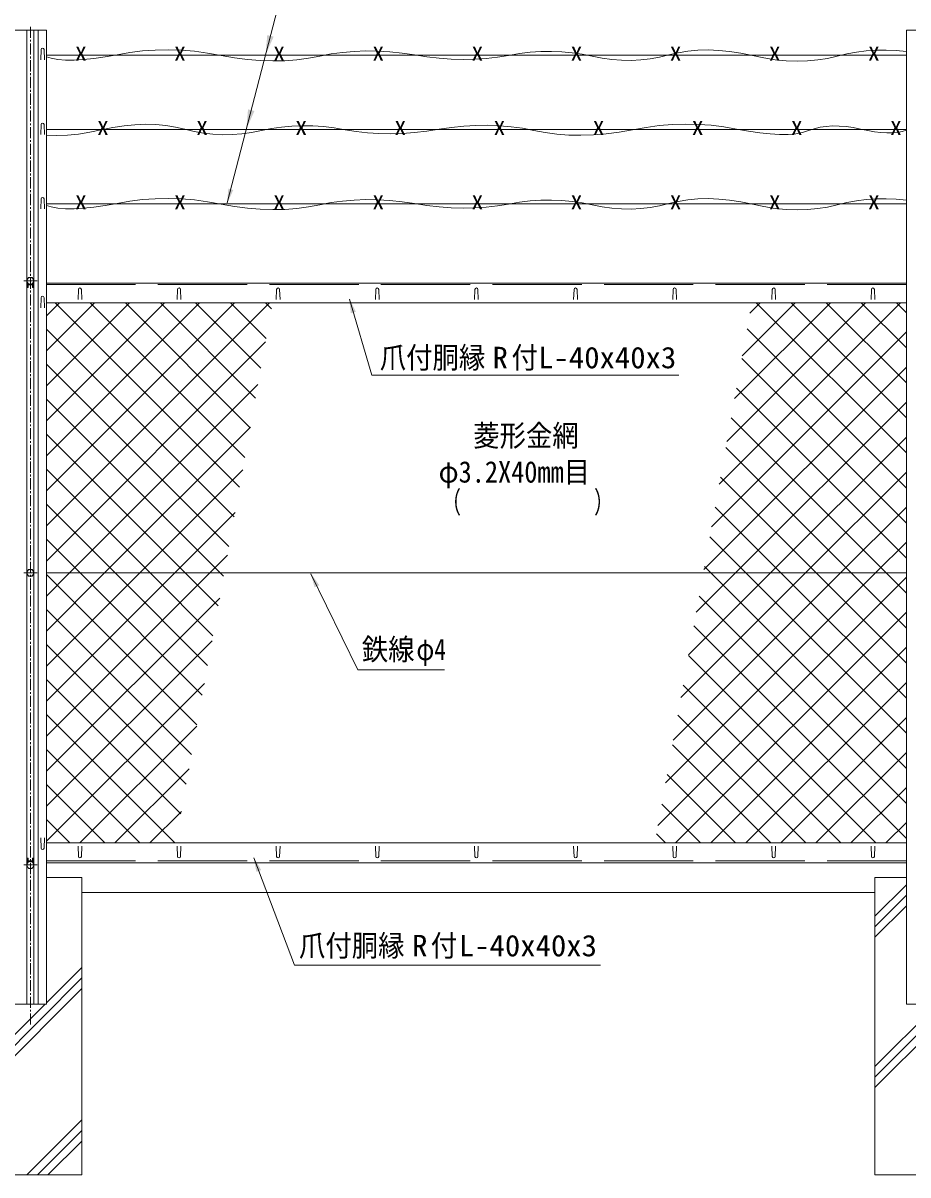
# Model space of a CAD drawing. Units: millimetres, scale not verified. Extents: x -4455 to 4455, y -3150 to 3150.
# Drawn here: x -3322 to -1537, y -663 to 1661 of the extents above; entities that cross this region are included whole.
import ezdxf
from ezdxf.enums import TextEntityAlignment as Align

# ---------------------------------------------------------------- set-up
doc = ezdxf.new("R2010")
doc.units = ezdxf.units.MM
doc.header["$LTSCALE"] = 30
for name, pattern in [('DASHED', [7.5, 6, -1.5]), ('USER1', [2, 1.25, -0.25, 0.25, -0.25]), ('USER4', [1.125, 0.75, -0.125, 0.125, -0.125])]:
    doc.linetypes.add(name, pattern=pattern)
for name, color, linetype, lineweight in [('0-2_1部材', 3, 'Continuous', 18), ('0-3_2網', 4, 'Continuous', 18), ('0-5_6文字', 3, 'Continuous', 9), ('0-7_8部品', 7, 'Continuous', 9), ('0-8_GL', 7, 'Continuous', 9), ('0-9_4基礎', 4, 'Continuous', 18), ('0-A_中心線', 1, 'USER1', 18)]:
    doc.layers.add(name, color=color, linetype=linetype, lineweight=lineweight)
doc.styles.add('ＭＳ ゴシック', font='')
doc.styles.get('ＭＳ ゴシック').set_extended_font_data('MS Gothic')

msp = doc.modelspace()

# ---------------------------------------------------------------- linework, layer by layer
at = {"layer": '0-2_1部材', "color": 7, "lineweight": 9}
for p, q in [((-3339.96, 1646.57), (-3274.96, 1646.57)), ((-3274.96, 1646.57), (-3274.96, -318.43)), ((-1539.96, 1646.57), (-1539.96, -318.43)), ((-1539.96, 1646.57), (-1474.96, 1646.57)), ((-3274.96, 1136.57), (-1539.96, 1136.57)), ((-3274.96, 1096.57), (-1539.96, 1096.57)), ((-3274.96, 551.57), (-1539.96, 551.57)), ((-3274.96, 6.57), (-1539.96, 6.57)), ((-3274.96, -33.43), (-1539.96, -33.43)), ((-3339.96, -318.43), (-3274.96, -318.43)), ((-1539.96, -318.43), (-1474.96, -318.43))]:
    msp.add_line(p, q, dxfattribs=at)
at = {"layer": '0-2_1部材'}
for p, q in [((-3314.46, 1646.57), (-3314.46, -318.43)), ((-3300.46, 1646.57), (-3300.46, -318.43)), ((-3291.46, 1646.57), (-3291.46, -318.43)), ((-3286.48, 1587.01), (-3285.73, 1607.51)), ((-3278.98, 1587.01), (-3279.73, 1607.51)), ((-3286.48, 1435.95), (-3285.73, 1456.45)), ((-3278.98, 1435.95), (-3279.73, 1456.45)), ((-3286.48, 1285.95), (-3285.73, 1306.45)), ((-3278.98, 1285.95), (-3279.73, 1306.45)), ((-3211.21, 1103.07), (-3210.46, 1123.57)), ((-3203.71, 1103.07), (-3204.46, 1123.57)), ((-3011.21, 1103.07), (-3010.46, 1123.57)), ((-3003.71, 1103.07), (-3004.46, 1123.57)), ((-2811.21, 1103.07), (-2810.46, 1123.57)), ((-2803.71, 1103.07), (-2804.46, 1123.57)), ((-2611.21, 1103.07), (-2610.46, 1123.57)), ((-2603.71, 1103.07), (-2604.46, 1123.57)), ((-2411.21, 1103.07), (-2410.46, 1123.57)), ((-2403.71, 1103.07), (-2404.46, 1123.57)), ((-2211.21, 1103.07), (-2210.46, 1123.57)), ((-2203.71, 1103.07), (-2204.46, 1123.57)), ((-2011.21, 1103.07), (-2010.46, 1123.57)), ((-2003.71, 1103.07), (-2004.46, 1123.57)), ((-1811.21, 1103.07), (-1810.46, 1123.57)), ((-1803.71, 1103.07), (-1804.46, 1123.57)), ((-1611.21, 1103.07), (-1610.46, 1123.57)), ((-1603.71, 1103.07), (-1604.46, 1123.57)), ((-3211.21, 0.07), (-3210.46, -20.43)), ((-3203.71, 0.07), (-3204.46, -20.43)), ((-3011.21, 0.07), (-3010.46, -20.43)), ((-3003.71, 0.07), (-3004.46, -20.43)), ((-2811.21, 0.07), (-2810.46, -20.43)), ((-2803.71, 0.07), (-2804.46, -20.43)), ((-2611.21, 0.07), (-2610.46, -20.43)), ((-2603.71, 0.07), (-2604.46, -20.43)), ((-2411.21, 0.07), (-2410.46, -20.43)), ((-2403.71, 0.07), (-2404.46, -20.43)), ((-2211.21, 0.07), (-2210.46, -20.43)), ((-2203.71, 0.07), (-2204.46, -20.43)), ((-2011.21, 0.07), (-2010.46, -20.43)), ((-2003.71, 0.07), (-2004.46, -20.43)), ((-1811.21, 0.07), (-1810.46, -20.43)), ((-1803.71, 0.07), (-1804.46, -20.43)), ((-1611.21, 0.07), (-1610.46, -20.43)), ((-1603.71, 0.07), (-1604.46, -20.43))]:
    msp.add_line(p, q, dxfattribs=at)
at = {"layer": '0-2_1部材', "color": 1}
for p, q in [((-1560.5, 1605.73), (-1539.96, 1603.78)), ((-3274.96, 1596.57), (-1539.96, 1596.57)), ((-3274.96, 1446.57), (-1539.96, 1446.57)), ((-1560.5, 1305.73), (-1539.96, 1303.78)), ((-3274.96, 1296.57), (-1539.96, 1296.57))]:
    msp.add_line(p, q, dxfattribs=at)
at = {"layer": '0-2_1部材', "color": 1, "linetype": 'DASHED'}
for p, q in [((-3274.96, 1133.57), (-1539.96, 1133.57)), ((-3274.96, -29.43), (-1539.96, -29.43))]:
    msp.add_line(p, q, dxfattribs=at)
at = {"layer": '0-2_1部材', "color": 1}
for points in [[(-3274.96, 1593.29), (-3265.72, 1590.45), (-3251.92, 1587.93), (-3236.37, 1586.57), (-3219.06, 1586.38), (-3199.99, 1587.35), (-3179.17, 1589.49), (-3156.6, 1592.8), (-3132.26, 1597.28), (-3106.93, 1601.68), (-3081.35, 1604.78), (-3055.51, 1606.58), (-3029.43, 1607.06), (-3003.1, 1606.24), (-2976.52, 1604.12), (-2949.69, 1600.68), (-2922.62, 1595.94), (-2895.7, 1591.2), (-2869.36, 1587.75), (-2843.6, 1585.61), (-2818.41, 1584.76), (-2793.79, 1585.21), (-2769.75, 1586.95), (-2746.29, 1590), (-2723.4, 1594.34), (-2700.63, 1598.75), (-2677.54, 1601.99), (-2654.13, 1604.05), (-2630.39, 1604.93), (-2606.33, 1604.64), (-2581.94, 1603.18), (-2557.22, 1600.55), (-2532.18, 1596.74), (-2507.17, 1592.88), (-2482.53, 1590.1), (-2458.26, 1588.39), (-2434.37, 1587.75), (-2410.86, 1588.19), (-2387.72, 1589.7), (-2364.95, 1592.29)], [(-2364.95, 1592.29), (-2342.56, 1595.94), (-2320.5, 1599.59), (-2298.71, 1602.13), (-2277.2, 1603.58), (-2255.96, 1603.93), (-2234.99, 1603.18), (-2214.3, 1601.34), (-2193.89, 1598.39), (-2173.75, 1594.34), (-2153.84, 1590.36), (-2134.1, 1587.6), (-2114.53, 1586.07), (-2095.14, 1585.76), (-2075.93, 1586.67), (-2056.89, 1588.8), (-2038.03, 1592.16), (-2019.34, 1596.74), (-2000.42, 1601.27), (-1980.88, 1604.46), (-1960.72, 1606.31), (-1939.93, 1606.83), (-1918.52, 1606.01), (-1896.48, 1603.86), (-1873.81, 1600.37), (-1850.52, 1595.54), (-1827.2, 1590.72), (-1804.42, 1587.23), (-1782.19, 1585.08), (-1760.51, 1584.26), (-1739.39, 1584.78), (-1718.81, 1586.63), (-1698.78, 1589.82), (-1679.31, 1594.34), (-1660.01, 1598.99), (-1640.5, 1602.53), (-1620.8, 1604.98), (-1600.9, 1606.33), (-1580.8, 1606.58), (-1560.5, 1605.73)], [(-3118.45, 1453.86), (-3141.12, 1450.37), (-3164.41, 1445.54), (-3187.73, 1440.72), (-3210.51, 1437.23), (-3232.74, 1435.08), (-3254.41, 1434.26), (-3274.96, 1434.76)], [(-2268.64, 1440), (-2291.53, 1444.34), (-2314.29, 1448.75), (-2337.38, 1451.99), (-2360.8, 1454.05), (-2384.54, 1454.93), (-2408.6, 1454.64), (-2432.99, 1453.18), (-2457.71, 1450.55), (-2482.75, 1446.74), (-2507.76, 1442.88), (-2532.4, 1440.1), (-2556.67, 1438.39), (-2580.55, 1437.75), (-2604.07, 1438.19), (-2627.21, 1439.7), (-2649.97, 1442.29), (-2672.36, 1445.94), (-2694.43, 1449.59), (-2716.22, 1452.13), (-2737.73, 1453.58), (-2758.97, 1453.93), (-2779.93, 1453.18), (-2800.62, 1451.34), (-2821.04, 1448.39), (-2841.18, 1444.34), (-2861.09, 1440.36), (-2880.83, 1437.6), (-2900.39, 1436.07), (-2919.78, 1435.76), (-2939, 1436.67), (-2958.04, 1438.8), (-2976.9, 1442.16), (-2995.59, 1446.74), (-3014.5, 1451.27), (-3034.04, 1454.46), (-3054.21, 1456.31), (-3075, 1456.83), (-3096.41, 1456.01), (-3118.45, 1453.86)], [(-1539.96, 1444.82), (-1548.73, 1442.26), (-1558.12, 1440.56), (-1568.38, 1439.66), (-1579.5, 1439.56), (-1591.47, 1440.27), (-1604.31, 1441.78), (-1618.01, 1444.09), (-1632.56, 1447.2), (-1647.31, 1450.23), (-1661.58, 1452.28), (-1675.37, 1453.36), (-1688.69, 1453.46), (-1701.52, 1452.59), (-1713.88, 1450.75), (-1725.76, 1447.93), (-1737.17, 1444.15), (-1749.21, 1440.45), (-1763.01, 1437.93), (-1778.56, 1436.57), (-1795.87, 1436.38), (-1814.93, 1437.35), (-1835.75, 1439.49), (-1858.33, 1442.8), (-1882.66, 1447.28), (-1908, 1451.68), (-1933.58, 1454.78), (-1959.41, 1456.58), (-1985.5, 1457.06), (-2011.83, 1456.24), (-2038.41, 1454.12), (-2065.23, 1450.68), (-2092.31, 1445.94), (-2119.23, 1441.2), (-2145.57, 1437.75), (-2171.33, 1435.61), (-2196.52, 1434.76), (-2221.14, 1435.21), (-2245.18, 1436.95), (-2268.64, 1440)], [(-3274.96, 1293.29), (-3265.72, 1290.45), (-3251.92, 1287.93), (-3236.37, 1286.57), (-3219.06, 1286.38), (-3199.99, 1287.35), (-3179.17, 1289.49), (-3156.6, 1292.8), (-3132.26, 1297.28), (-3106.93, 1301.68), (-3081.35, 1304.78), (-3055.51, 1306.58), (-3029.43, 1307.06), (-3003.1, 1306.24), (-2976.52, 1304.12), (-2949.69, 1300.68), (-2922.62, 1295.94), (-2895.7, 1291.2), (-2869.36, 1287.75), (-2843.6, 1285.61), (-2818.41, 1284.76), (-2793.79, 1285.21), (-2769.75, 1286.95), (-2746.29, 1290), (-2723.4, 1294.34), (-2700.63, 1298.75), (-2677.54, 1301.99), (-2654.13, 1304.05), (-2630.39, 1304.93), (-2606.33, 1304.64), (-2581.94, 1303.18), (-2557.22, 1300.55), (-2532.18, 1296.74), (-2507.17, 1292.88), (-2482.53, 1290.1), (-2458.26, 1288.39), (-2434.37, 1287.75), (-2410.86, 1288.19), (-2387.72, 1289.7), (-2364.95, 1292.29)], [(-2364.95, 1292.29), (-2342.56, 1295.94), (-2320.5, 1299.59), (-2298.71, 1302.13), (-2277.2, 1303.58), (-2255.96, 1303.93), (-2234.99, 1303.18), (-2214.3, 1301.34), (-2193.89, 1298.39), (-2173.75, 1294.34), (-2153.84, 1290.36), (-2134.1, 1287.6), (-2114.53, 1286.07), (-2095.14, 1285.76), (-2075.93, 1286.67), (-2056.89, 1288.8), (-2038.03, 1292.16), (-2019.34, 1296.74), (-2000.42, 1301.27), (-1980.88, 1304.46), (-1960.72, 1306.31), (-1939.93, 1306.83), (-1918.52, 1306.01), (-1896.48, 1303.86), (-1873.81, 1300.37), (-1850.52, 1295.54), (-1827.2, 1290.72), (-1804.42, 1287.23), (-1782.19, 1285.08), (-1760.51, 1284.26), (-1739.39, 1284.78), (-1718.81, 1286.63), (-1698.78, 1289.82), (-1679.31, 1294.34), (-1660.01, 1298.99), (-1640.5, 1302.53), (-1620.8, 1304.98), (-1600.9, 1306.33), (-1580.8, 1306.58), (-1560.5, 1305.73)]]:
    msp.add_lwpolyline(points, dxfattribs=at)
at = {"layer": '0-2_1部材'}
for centre, start, end in [((-3282.73, 1607.51), 0, 180), ((-3282.73, 1456.45), 0, 180), ((-3282.73, 1306.45), 0, 180), ((-3207.46, 1123.57), 0, 180), ((-3007.46, 1123.57), 0, 180), ((-2807.46, 1123.57), 0, 180), ((-2607.46, 1123.57), 0, 180), ((-2407.46, 1123.57), 0, 180), ((-2207.46, 1123.57), 0, 180), ((-2007.46, 1123.57), 0, 180), ((-1807.46, 1123.57), 0, 180), ((-1607.46, 1123.57), 0, 180), ((-3207.46, -20.43), 180, 0), ((-3007.46, -20.43), 180, 0), ((-2807.46, -20.43), 180, 0), ((-2607.46, -20.43), 180, 0), ((-2407.46, -20.43), 180, 0), ((-2207.46, -20.43), 180, 0), ((-2007.46, -20.43), 180, 0), ((-1807.46, -20.43), 180, 0), ((-1607.46, -20.43), 180, 0)]:
    msp.add_arc(centre, 3, start, end, dxfattribs=at)
at = {"layer": '0-3_2網'}
for p, q in [((-3274.96, 1070.53), (-3248.93, 1096.57)), ((-3274.96, 999.82), (-3178.22, 1096.57)), ((-3274.96, 929.11), (-3107.51, 1096.57)), ((-3274.96, 858.4), (-3036.8, 1096.57)), ((-3274.96, 787.69), (-2966.09, 1096.57)), ((-3274.96, 716.98), (-2895.38, 1096.57)), ((-3274.96, 646.27), (-2824.66, 1096.57)), ((-2885.25, 724.61), (-3257.21, 1096.57)), ((-2874.5, 784.57), (-3186.5, 1096.57)), ((-2863.75, 844.53), (-3115.79, 1096.57)), ((-2853, 904.49), (-3045.08, 1096.57)), ((-2842.25, 964.45), (-2974.37, 1096.57)), ((-2831.5, 1024.41), (-2903.66, 1096.57)), ((-2820.74, 1084.36), (-2832.95, 1096.57)), ((-1917.57, 730.87), (-1551.87, 1096.57)), ((-1902.12, 817.03), (-1622.58, 1096.57)), ((-1886.67, 903.19), (-1693.29, 1096.57)), ((-1871.22, 989.35), (-1764, 1096.57)), ((-1855.77, 1075.51), (-1834.72, 1096.57)), ((-1539.96, 793.53), (-1843, 1096.57)), ((-1539.96, 864.24), (-1772.29, 1096.57)), ((-1539.96, 934.95), (-1701.58, 1096.57)), ((-1539.96, 1005.67), (-1630.87, 1096.57)), ((-1539.96, 1076.38), (-1560.16, 1096.57)), ((-2896.01, 664.65), (-3274.96, 1043.61)), ((-1933.02, 644.71), (-1539.96, 1037.77)), ((-1539.96, 722.82), (-1861.38, 1044.24)), ((-3274.96, 575.56), (-2832.67, 1017.85)), ((-1539.96, 652.11), (-1872.13, 984.28)), ((-2906.76, 604.69), (-3274.96, 972.9)), ((-1948.47, 558.55), (-1539.96, 967.06)), ((-3228.24, 551.57), (-2848.12, 931.69)), ((-1539.96, 581.4), (-1882.88, 924.32)), ((-2924.34, 551.57), (-3274.96, 902.19)), ((-1884.74, 551.57), (-1539.96, 896.34)), ((-3157.53, 551.57), (-2863.57, 845.53)), ((-2995.05, 551.57), (-3274.96, 831.48)), ((-1814.03, 551.57), (-1539.96, 825.63)), ((-1651.55, 551.57), (-1904.38, 804.4)), ((-3065.76, 551.57), (-3274.96, 760.77)), ((-3086.82, 551.57), (-2879.02, 759.37)), ((-1722.26, 551.57), (-1915.14, 744.44)), ((-1743.32, 551.57), (-1539.96, 754.92)), ((-3136.48, 551.57), (-3274.96, 690.06)), ((-1792.97, 551.57), (-1925.89, 684.48)), ((-1672.61, 551.57), (-1539.96, 684.21)), ((-3016.11, 551.57), (-2894.47, 673.21)), ((-3207.19, 551.57), (-3274.96, 619.35)), ((-1863.68, 551.57), (-1936.64, 624.52)), ((-2945.4, 551.57), (-2909.92, 587.05)), ((-1934.39, 551.57), (-1947.39, 564.57)), ((-3274.96, 504.85), (-3228.24, 551.57)), ((-3274.96, 434.14), (-3157.53, 551.57)), ((-3274.96, 363.43), (-3086.82, 551.57)), ((-3274.96, 292.72), (-3016.11, 551.57)), ((-3274.96, 222), (-2945.4, 551.57)), ((-2971.27, 244.94), (-3274.96, 548.63)), ((-2960.52, 304.9), (-3207.19, 551.57)), ((-2949.76, 364.86), (-3136.48, 551.57)), ((-2939.01, 424.82), (-3065.76, 551.57)), ((-2928.26, 484.78), (-2995.05, 551.57)), ((-2917.51, 544.73), (-2924.34, 551.57)), ((-2041.17, 41.58), (-1539.96, 542.79)), ((-2010.27, 213.9), (-1672.61, 551.57)), ((-1994.82, 300.07), (-1743.32, 551.57)), ((-1979.37, 386.23), (-1814.03, 551.57)), ((-1963.92, 472.39), (-1884.74, 551.57)), ((-1539.96, 157.14), (-1934.39, 551.57)), ((-1539.96, 227.85), (-1863.68, 551.57)), ((-1539.96, 298.56), (-1792.97, 551.57)), ((-1539.96, 369.27), (-1722.26, 551.57)), ((-1539.96, 439.98), (-1651.55, 551.57)), ((-3274.96, 151.29), (-2925.37, 500.88)), ((-1539.96, 86.43), (-1958.14, 504.61)), ((-2982.02, 184.98), (-3274.96, 477.92)), ((-2005.48, 6.57), (-1539.96, 472.08)), ((-1539.96, 15.72), (-1968.89, 444.65)), ((-3274.96, 80.58), (-2940.82, 414.72)), ((-2992.77, 125.02), (-3274.96, 407.21)), ((-1934.77, 6.57), (-1539.96, 401.37)), ((-1601.53, 6.57), (-1979.65, 384.69)), ((-3003.52, 65.06), (-3274.96, 336.5)), ((-3274.96, 9.87), (-2956.27, 328.56)), ((-1864.05, 6.57), (-1539.96, 330.66)), ((-1672.24, 6.57), (-1990.4, 324.73)), ((-3015.74, 6.57), (-3274.96, 265.79)), ((-1742.95, 6.57), (-2001.15, 264.77)), ((-1793.34, 6.57), (-1539.96, 259.95)), ((-3207.56, 6.57), (-2971.72, 242.4)), ((-3086.45, 6.57), (-3274.96, 195.08)), ((-1813.66, 6.57), (-2011.9, 204.81)), ((-1722.63, 6.57), (-1539.96, 189.24)), ((-3136.85, 6.57), (-2987.17, 156.24)), ((-1884.37, 6.57), (-2022.65, 144.85)), ((-3157.16, 6.57), (-3274.96, 124.37)), ((-1651.92, 6.57), (-1539.96, 118.53)), ((-3066.14, 6.57), (-3002.62, 70.08)), ((-1955.08, 6.57), (-2033.41, 84.89)), ((-3227.87, 6.57), (-3274.96, 53.66)), ((-1581.21, 6.57), (-1539.96, 47.82)), ((-2025.79, 6.57), (-2044.16, 24.93))]:
    msp.add_line(p, q, dxfattribs=at)
for points in [[(-1539.96, 510.69), (-1580.84, 551.57), (-1893.63, 864.36)], [(-2025.72, 127.74), (-1601.9, 551.57), (-1539.96, 613.5)]]:
    msp.add_lwpolyline(points, dxfattribs=at)
at = {"layer": '0-5_6文字', "color": 7}
for points in [[(-2061.01, 1708.5), (-2804.07, 1708.5), (-2910.02, 1298.5)], [(-1998.95, 950.54), (-2618.32, 950.54), (-2663.67, 1103.79)], [(-2157.37, -239.77), (-2774.66, -239.77), (-2856.43, -23.74)]]:
    msp.add_lwpolyline(points, dxfattribs=at)
at = {"layer": '0-5_6文字', "color": 1, "lineweight": 18}
msp.add_lwpolyline([(-2472.12, 355.82), (-2646.96, 355.82), (-2741.43, 549.77)], dxfattribs=at)
at = {"layer": '0-5_6文字', "color": 1}
for points in [[(-2816.53, 1633.63), (-2829.44, 1636.96), (-2832.99, 1596.57)], [(-2855.29, 1483.63), (-2868.2, 1486.96), (-2871.75, 1446.57)], [(-2742.3, 551.57), (-2724.48, 526.88), (-2733.85, 522.32)]]:
    msp.add_solid(points, dxfattribs=at)
at = {"layer": '0-5_6文字', "color": 7}
for points in [[(-2910.52, 1296.57), (-2908.05, 1326.92), (-2897.97, 1324.31)], [(-2664.24, 1105.7), (-2650.73, 1078.42), (-2660.72, 1075.46)], [(-2857.13, -21.87), (-2841.64, -48.08), (-2851.39, -51.77)]]:
    msp.add_solid(points, dxfattribs=at)
at = {"layer": '0-7_8部品', "color": 1, "linetype": 'USER1', "lineweight": 18}
for p, q in [((-3320.9, 1141.02), (-3294.01, 1141.02)), ((-3320.9, 551.57), (-3294.01, 551.57)), ((-3320.9, -37.88), (-3294.01, -37.88))]:
    msp.add_line(p, q, dxfattribs=at)
at = {"layer": '0-7_8部品'}
for p, q in [((-3313.71, 1138.26), (-3313.71, 1127.34)), ((-3312.89, 1136.84), (-3313.71, 1136.84)), ((-3311.71, 1132.34), (-3313.71, 1132.34)), ((-3311.71, 1132.57), (-3303.21, 1132.57)), ((-3303.21, 1134.8), (-3303.21, 1127.34)), ((-3303.21, 1132.34), (-3301.21, 1132.34)), ((-3303.21, 1127.34), (-3301.21, 1127.34)), ((-3302.04, 1136.84), (-3301.21, 1136.84)), ((-3301.21, 1138.26), (-3301.21, 1127.34)), ((-3286.44, 1086.41), (-3285.69, 1106.91)), ((-3278.94, 1086.41), (-3279.69, 1106.91)), ((-3286.44, 16.72), (-3285.69, -3.78)), ((-3278.94, 16.72), (-3279.69, -3.78)), ((-3313.71, -35.13), (-3313.71, -24.2)), ((-3311.71, -24.2), (-3313.71, -24.2)), ((-3311.71, -29.2), (-3313.71, -29.2)), ((-3312.89, -33.7), (-3313.71, -33.7)), ((-3311.71, -31.67), (-3311.71, -24.2)), ((-3311.71, -29.43), (-3303.21, -29.43)), ((-3303.21, -29.2), (-3301.21, -29.2)), ((-3302.04, -33.7), (-3301.21, -33.7)), ((-3301.21, -35.13), (-3301.21, -24.2))]:
    msp.add_line(p, q, dxfattribs=at)
at = {"layer": '0-7_8部品', "color": 3, "lineweight": 18}
for points in [[(-3299.62, 1141.02), (-3303.54, 1147.81), (-3311.38, 1147.81), (-3315.3, 1141.02), (-3311.38, 1134.23), (-3303.54, 1134.23)], [(-3299.62, 551.57), (-3303.54, 558.36), (-3311.38, 558.36), (-3315.3, 551.57), (-3311.38, 544.78), (-3303.54, 544.78)], [(-3299.62, -37.88), (-3303.54, -44.67), (-3311.38, -44.67), (-3315.3, -37.88), (-3311.38, -31.09), (-3303.54, -31.09)]]:
    msp.add_lwpolyline(points, close=True, dxfattribs=at)
at = {"layer": '0-7_8部品'}
for points in [[(-3311.71, 1134.8), (-3311.71, 1127.34), (-3313.71, 1127.34)], [(-3303.21, -31.67), (-3303.21, -24.2), (-3301.21, -24.2)]]:
    msp.add_lwpolyline(points, dxfattribs=at)
at = {"layer": '0-7_8部品', "color": 3, "lineweight": 18}
for centre in [(-3307.46, 1141.02), (-3307.46, 551.57), (-3307.46, -37.88)]:
    msp.add_circle(centre, 6.8, dxfattribs=at)
at = {"layer": '0-7_8部品'}
for centre, start, end in [((-3282.69, 1106.91), 0, 180), ((-3282.69, -3.78), 180, 0)]:
    msp.add_arc(centre, 3, start, end, dxfattribs=at)
at = {"layer": '0-8_GL'}
msp.add_line((-3203.51, -93.43), (-1603.51, -93.43), dxfattribs=at)
at = {"layer": '0-9_4基礎', "color": 7, "lineweight": 9}
for p, q in [((-3274.96, -63.43), (-3203.51, -63.43)), ((-3203.51, -663.43), (-3203.51, -63.43)), ((-1603.51, -663.43), (-1603.51, -63.43)), ((-1603.51, -63.43), (-1539.96, -63.43)), ((-3403.51, -663.43), (-3203.51, -663.43)), ((-1603.51, -663.43), (-1403.51, -663.43))]:
    msp.add_line(p, q, dxfattribs=at)
at = {"layer": '0-9_4基礎'}
for p, q in [((-1603.51, -141.21), (-1539.96, -77.66)), ((-1603.51, -162.42), (-1539.96, -98.87)), ((-1603.51, -183.63), (-1539.96, -120.08)), ((-3274.96, -316.12), (-3203.51, -244.67)), ((-3403.51, -465.88), (-3203.51, -265.88)), ((-1603.51, -465.88), (-1403.51, -265.88)), ((-3403.51, -487.09), (-3203.51, -287.09)), ((-1603.51, -487.09), (-1403.51, -287.09)), ((-3403.51, -444.67), (-3277.28, -318.43)), ((-1603.51, -444.67), (-1477.28, -318.43)), ((-3314.46, -663.43), (-3203.51, -552.49)), ((-3293.25, -663.43), (-3203.51, -573.7)), ((-3272.03, -663.43), (-3203.51, -594.91))]:
    msp.add_line(p, q, dxfattribs=at)
at = {"layer": '0-A_中心線', "linetype": 'USER4'}
msp.add_line((-3307.46, 1653.7), (-3307.46, -360.67), dxfattribs=at)

# ---------------------------------------------------------------- texts
at = {"layer": '0-2_1部材', "color": 1, "style": 'ＭＳ ゴシック', "width": 1.2}
for p in [(-3217.29, 1576.29), (-3017.29, 1576.29), (-2817.29, 1576.29), (-2617.29, 1576.29), (-2417.29, 1576.29), (-2217.29, 1576.29), (-2017.29, 1576.29), (-1817.29, 1576.29), (-1617.29, 1576.29), (-3172.77, 1426.29), (-2972.77, 1426.29), (-2772.77, 1426.29), (-2572.77, 1426.29), (-2372.77, 1426.29), (-2172.77, 1426.29), (-1972.77, 1426.29), (-1772.77, 1426.29), (-1572.77, 1426.29), (-3217.29, 1276.29), (-3017.29, 1276.29), (-2817.29, 1276.29), (-2617.29, 1276.29), (-2417.29, 1276.29), (-2217.29, 1276.29), (-2017.29, 1276.29), (-1817.29, 1276.29), (-1617.29, 1276.29)]:
    msp.add_text('X', height=28.81, dxfattribs=at).set_placement(p, align=Align.BOTTOM_LEFT)
at = {"layer": '0-5_6文字', "style": 'ＭＳ ゴシック'}
for s, height, width, p in [('爪付胴縁  付', 43.33, 0.9, (-2602.38, 951.46)), ('R', 43.33, 1.05, (-2374.96, 951.46)), ('L-40x40x3', 43.33, 1.05, (-2282.76, 951.46)), ('菱形金網', 43.33, 0.9, (-2413.83, 793.97)), ('φ3.2X40mm目', 43.3, 0.9, (-2483.65, 720.78)), ('（\u3000\u3000\u3000 \u3000 \u3000\u3000）', 43.33, 0.65, (-2477.11, 659.63)), ('鉄線', 43.33, 0.9, (-2638.69, 362.62)), ('φ4', 43.33, 0.8, (-2528.36, 362.62)), ('爪付胴縁  付', 43.33, 0.9, (-2765.37, -235.24)), ('R', 43.33, 1.05, (-2537.21, -235.24)), ('L-40x40x3', 43.33, 1.05, (-2442.8, -235.24))]:
    msp.add_text(s, height=height, dxfattribs=dict(at, width=width)).set_placement(p, align=Align.BOTTOM_LEFT)

doc.saveas('drawing.dxf')
